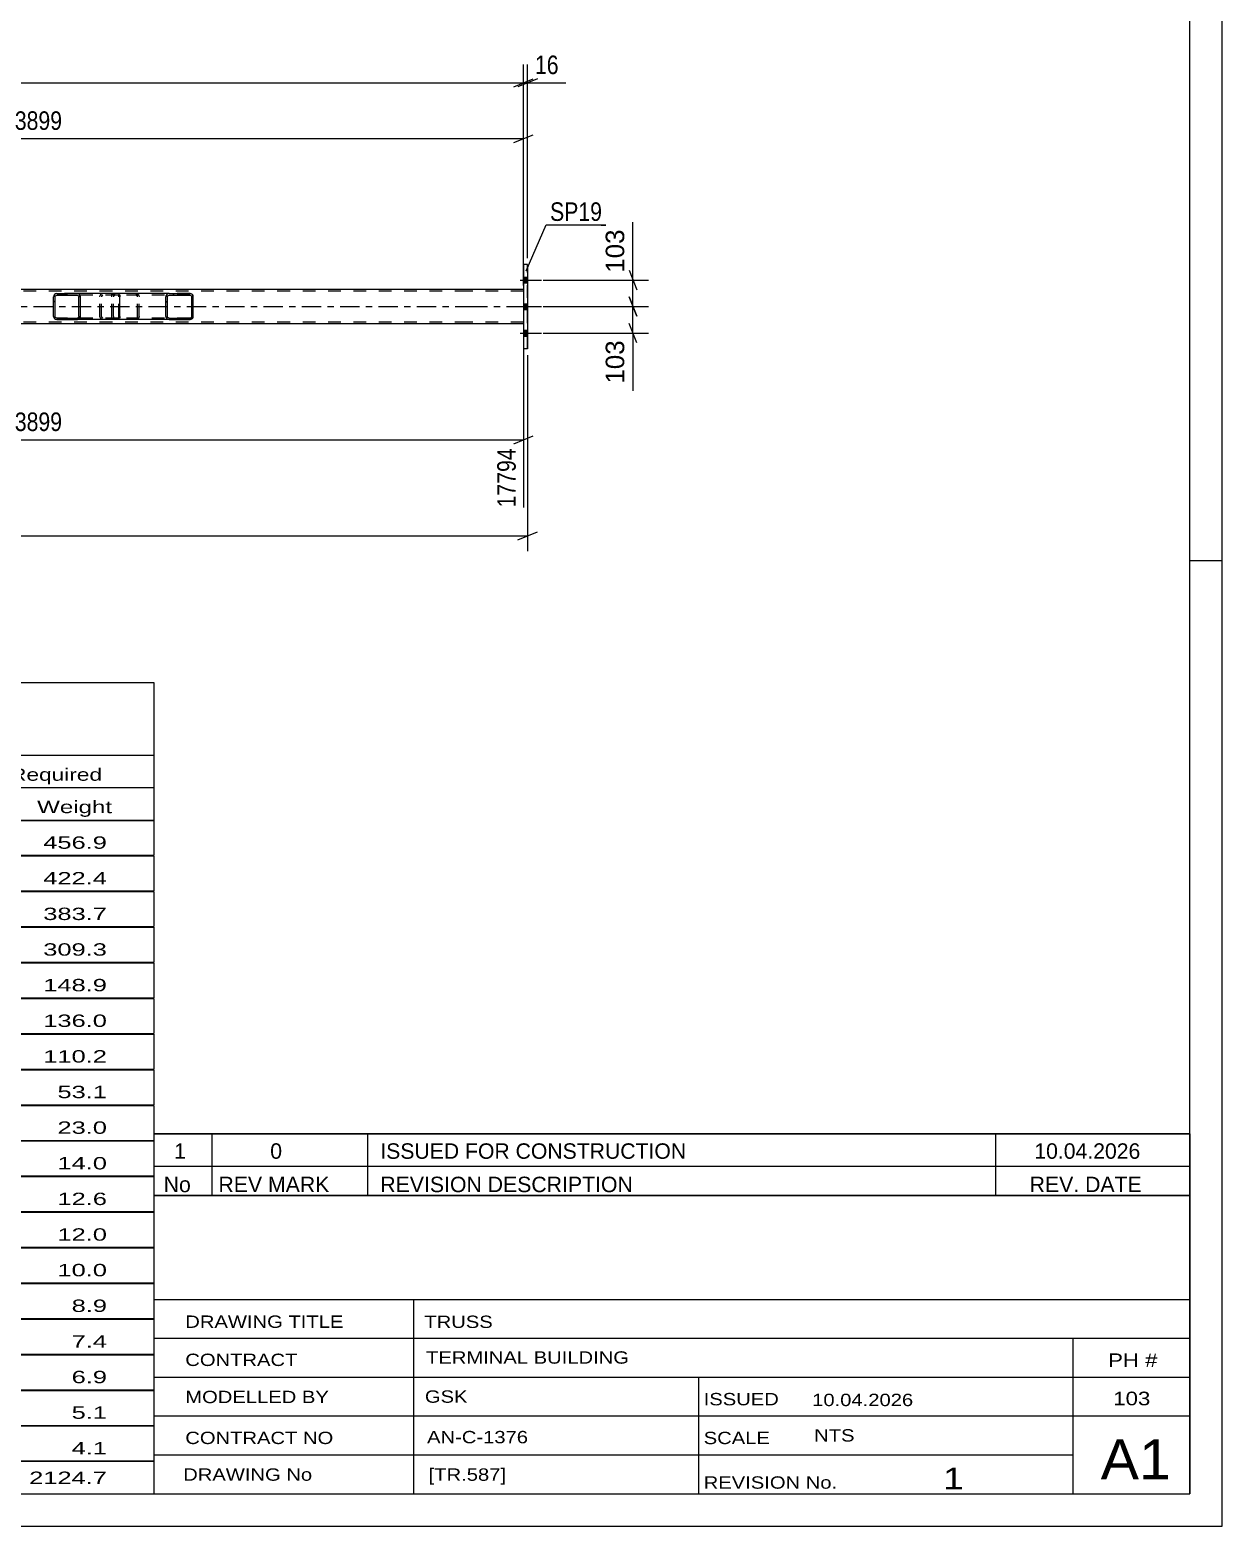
# Model space of a CAD drawing. Header units: millimetres. Extents: x -116 to 725, y -402 to 192.
# Drawn here: x 541.2 to 725.3, y -402.3 to -171.3 of the extents above; entities that cross this region are included whole.
import ezdxf

# ---------------------------------------------------------------- set-up
doc = ezdxf.new("R2010")
doc.units = ezdxf.units.MM
doc.linetypes.add('DXK_LINE_DOT2', pattern=[3.9198, 1.9599, -1.9599])
doc.linetypes.add('DXK_LINE_DOT3', pattern=[5.9187, 2.979, -0.9799, 0.9799, -0.9799])
doc.styles.add('Arial', font='ARIAL.TTF', dxfattribs={"height": 0.2})
doc.styles.add('Arial Narrow', font='ARIALN.TTF', dxfattribs={"height": 0.2})

# ---------------------------------------------------------------- blocks, each defined once
blk = doc.blocks.new('Unknown-203723422-1133')
at = {"color": 5, "linetype": 'Continuous'}
for p, q in [((725.28, -402.25), (725.28, 191.75)), ((720.28, -397.25), (720.28, 186.75)), ((725.28, -253.25), (720.28, -253.25)), ((-110.72, -397.25), (720.28, -397.25)), ((-115.72, -402.25), (725.28, -402.25))]:
    blk.add_line(p, q, dxfattribs=at)
blk = doc.blocks.new('Part-203723422-4000 - 3915')
at = {"linetype": 'Continuous'}
h = blk.add_hatch(dxfattribs=at)
h.set_pattern_fill('', scale=0.7, style=0, pattern_type=0)
h.set_pattern_definition([(45, (566.3636, -212.2849), (-1.57154, 1.57154), [])])
h.paths.add_polyline_path([(566.4, -212.47), (566.36, -212.28), (566.25, -212.13), (566.09, -212.03), (565.89, -211.99), (562.66, -211.99), (562.46, -212.03), (562.3, -212.13), (562.18, -212.28), (562.15, -212.47), (562.15, -215.51), (562.18, -215.69), (562.3, -215.85), (562.46, -215.95), (562.66, -215.99), (565.89, -215.99), (566.09, -215.95), (566.25, -215.85), (566.36, -215.69), (566.4, -215.51)])
h.paths.add_polyline_path([(566.13, -215.6), (566.07, -215.68), (565.99, -215.73), (565.89, -215.75), (562.66, -215.75), (562.56, -215.73), (562.48, -215.68), (562.42, -215.6), (562.4, -215.51), (562.4, -212.47), (562.42, -212.38), (562.48, -212.3), (562.56, -212.25), (562.66, -212.23), (565.89, -212.23), (565.99, -212.25), (566.07, -212.3), (566.13, -212.38), (566.15, -212.47), (566.15, -215.51)])
at = {"color": 7, "linetype": 'DXK_LINE_DOT2'}
for p, q in [((553.8, -212.47), (553.84, -212.28)), ((553.8, -215.51), (553.8, -212.47)), ((554.07, -212.38), (554.05, -212.47)), ((554.05, -215.51), (554.05, -212.47)), ((554.13, -212.3), (554.07, -212.38)), ((554.11, -212.03), (554.31, -211.99)), ((554.21, -212.25), (554.13, -212.3)), ((554.31, -212.23), (554.21, -212.25)), ((554.79, -211.99), (554.31, -211.99)), ((565.89, -212.23), (554.31, -212.23)), ((557.54, -211.99), (557.74, -212.03)), ((557.64, -212.25), (557.54, -212.23)), ((557.72, -212.3), (557.64, -212.25)), ((557.78, -212.38), (557.72, -212.3)), ((557.8, -212.47), (557.78, -212.38)), ((557.8, -215.51), (557.8, -212.47)), ((558.01, -212.28), (558.05, -212.47)), ((558.05, -215.51), (558.05, -212.47)), ((565.89, -211.99), (562.66, -211.99)), ((553.84, -215.69), (553.8, -215.51)), ((554.05, -215.51), (554.07, -215.6)), ((554.07, -215.6), (554.13, -215.68)), ((554.31, -215.99), (554.11, -215.95)), ((554.13, -215.68), (554.21, -215.73)), ((554.21, -215.73), (554.31, -215.75)), ((565.89, -215.75), (554.31, -215.75)), ((554.79, -215.99), (554.31, -215.99)), ((557.54, -215.75), (557.64, -215.73)), ((557.74, -215.95), (557.54, -215.99)), ((557.64, -215.73), (557.72, -215.68)), ((557.72, -215.68), (557.78, -215.6)), ((557.78, -215.6), (557.8, -215.51)), ((558.05, -215.51), (558.01, -215.69)), ((565.89, -215.99), (562.66, -215.99))]:
    blk.add_line(p, q, dxfattribs=at)
at = {"color": 2, "linetype": 'Continuous'}
for p, q in [((562.66, -211.99), (554.79, -211.99)), ((562.18, -212.28), (562.15, -212.47)), ((562.15, -215.51), (562.15, -212.47)), ((562.4, -212.47), (562.42, -212.38)), ((562.4, -215.51), (562.4, -212.47)), ((562.42, -212.38), (562.48, -212.3)), ((562.66, -211.99), (562.46, -212.03)), ((562.48, -212.3), (562.56, -212.25)), ((562.56, -212.25), (562.66, -212.23)), ((562.66, -211.99), (565.89, -211.99)), ((562.66, -212.23), (565.89, -212.23)), ((566.09, -212.03), (565.89, -211.99)), ((565.89, -212.23), (565.99, -212.25)), ((565.99, -212.25), (566.07, -212.3)), ((566.07, -212.3), (566.13, -212.38)), ((566.13, -212.38), (566.15, -212.47)), ((566.15, -215.51), (566.15, -212.47)), ((566.4, -212.47), (566.36, -212.28)), ((566.4, -215.51), (566.4, -212.47)), ((562.66, -215.99), (554.79, -215.99)), ((562.15, -215.51), (562.18, -215.69)), ((562.42, -215.6), (562.4, -215.51)), ((562.48, -215.68), (562.42, -215.6)), ((562.46, -215.95), (562.66, -215.99)), ((562.56, -215.73), (562.48, -215.68)), ((562.66, -215.75), (562.56, -215.73)), ((562.66, -215.75), (565.89, -215.75)), ((562.66, -215.99), (565.89, -215.99)), ((565.99, -215.73), (565.89, -215.75)), ((565.89, -215.99), (566.09, -215.95)), ((566.07, -215.68), (565.99, -215.73)), ((566.13, -215.6), (566.07, -215.68)), ((566.15, -215.51), (566.13, -215.6)), ((566.36, -215.69), (566.4, -215.51))]:
    blk.add_line(p, q, dxfattribs=at)
at = {"color": 7, "linetype": 'DXK_LINE_DOT2'}
for centre, start, end in [((554.29, -212.49), 110.7583, 155.68), ((557.56, -212.49), 24.32, 69.2417), ((554.29, -215.49), 204.32, 249.2417), ((557.56, -215.49), 290.7583, 335.68)]:
    blk.add_arc(centre, 0.496, start, end, dxfattribs=at)
at = {"color": 2, "linetype": 'Continuous'}
for centre, start, end in [((562.64, -212.49), 110.7583, 155.68), ((565.91, -212.49), 24.32, 69.2417), ((562.64, -215.49), 204.32, 249.2417), ((565.91, -215.49), 290.7583, 335.68)]:
    blk.add_arc(centre, 0.496, start, end, dxfattribs=at)
blk = doc.blocks.new('Part-203723422-3947 - 3915')
at = {"linetype": 'Continuous'}
h = blk.add_hatch(dxfattribs=at)
h.set_pattern_fill('', scale=0.7, style=0, pattern_type=0)
h.set_pattern_definition([(45, (548.953, -212.2849), (-1.57154, 1.57154), [])])
h.paths.add_polyline_path([(548.99, -212.47), (548.95, -212.28), (548.84, -212.13), (548.68, -212.03), (548.49, -211.99), (545.3, -211.99), (545.11, -212.03), (544.95, -212.13), (544.84, -212.28), (544.8, -212.47), (544.8, -215.51), (544.84, -215.69), (544.95, -215.85), (545.11, -215.95), (545.3, -215.99), (548.49, -215.99), (548.68, -215.95), (548.84, -215.85), (548.95, -215.69), (548.99, -215.51)])
h.paths.add_polyline_path([(548.72, -215.6), (548.67, -215.68), (548.58, -215.73), (548.49, -215.75), (545.3, -215.75), (545.21, -215.73), (545.13, -215.68), (545.07, -215.6), (545.05, -215.51), (545.05, -212.47), (545.07, -212.38), (545.13, -212.3), (545.21, -212.25), (545.3, -212.23), (548.49, -212.23), (548.58, -212.25), (548.67, -212.3), (548.72, -212.38), (548.74, -212.47), (548.74, -215.51)])
at = {"color": 2, "linetype": 'Continuous'}
for p, q in [((544.84, -212.28), (544.8, -212.47)), ((544.8, -215.51), (544.8, -212.47)), ((545.05, -212.47), (545.07, -212.38)), ((545.05, -215.51), (545.05, -212.47)), ((545.07, -212.38), (545.13, -212.3)), ((545.3, -211.99), (545.11, -212.03)), ((545.13, -212.3), (545.21, -212.25)), ((545.21, -212.25), (545.3, -212.23)), ((545.3, -211.99), (548.49, -211.99)), ((545.3, -212.23), (548.49, -212.23)), ((554.79, -211.99), (548.49, -211.99)), ((548.68, -212.03), (548.49, -211.99)), ((548.49, -212.23), (548.58, -212.25)), ((548.58, -212.25), (548.67, -212.3)), ((548.67, -212.3), (548.72, -212.38)), ((548.72, -212.38), (548.74, -212.47)), ((548.74, -215.51), (548.74, -212.47)), ((548.99, -212.47), (548.95, -212.28)), ((548.99, -215.51), (548.99, -212.47)), ((554.79, -211.99), (554.89, -212.03)), ((554.89, -212.03), (554.98, -212.13)), ((554.98, -212.13), (555.04, -212.28)), ((555.04, -212.28), (555.06, -212.47)), ((555.06, -215.51), (555.06, -212.47)), ((544.8, -215.51), (544.84, -215.69)), ((545.07, -215.6), (545.05, -215.51)), ((545.13, -215.68), (545.07, -215.6)), ((545.11, -215.95), (545.3, -215.99)), ((545.21, -215.73), (545.13, -215.68)), ((545.3, -215.75), (545.21, -215.73)), ((545.3, -215.75), (548.49, -215.75)), ((545.3, -215.99), (548.49, -215.99)), ((548.58, -215.73), (548.49, -215.75)), ((548.49, -215.99), (548.68, -215.95)), ((554.79, -215.99), (548.49, -215.99)), ((548.67, -215.68), (548.58, -215.73)), ((548.72, -215.6), (548.67, -215.68)), ((548.74, -215.51), (548.72, -215.6)), ((548.95, -215.69), (548.99, -215.51)), ((554.89, -215.95), (554.79, -215.99)), ((554.98, -215.85), (554.89, -215.95)), ((555.04, -215.69), (554.98, -215.85)), ((555.06, -215.51), (555.04, -215.69))]:
    blk.add_line(p, q, dxfattribs=at)
at = {"color": 7, "linetype": 'DXK_LINE_DOT2'}
for p, q in [((548.49, -211.99), (545.3, -211.99)), ((554.79, -212.23), (545.3, -212.23)), ((551.95, -212.47), (551.99, -212.28)), ((551.95, -215.51), (551.95, -212.47)), ((552.22, -212.38), (552.2, -212.47)), ((552.2, -215.51), (552.2, -212.47)), ((552.28, -212.3), (552.22, -212.38)), ((552.26, -212.03), (552.45, -211.99)), ((552.28, -212.3), (552.3, -212.28)), ((552.3, -212.28), (552.36, -212.25)), ((552.36, -212.25), (552.45, -212.23)), ((553.8, -212.23), (553.8, -211.99)), ((554.84, -212.25), (554.79, -212.23)), ((554.88, -212.3), (554.84, -212.25)), ((554.91, -212.38), (554.88, -212.3)), ((554.92, -212.47), (554.91, -212.38)), ((554.92, -215.51), (554.92, -212.47)), ((554.79, -215.75), (545.3, -215.75)), ((548.49, -215.99), (545.3, -215.99)), ((551.99, -215.69), (551.95, -215.51)), ((552.2, -215.51), (552.22, -215.6)), ((552.22, -215.6), (552.28, -215.68)), ((552.45, -215.99), (552.26, -215.95)), ((552.28, -215.68), (552.3, -215.69)), ((552.3, -215.69), (552.36, -215.73)), ((552.36, -215.73), (552.45, -215.75)), ((553.8, -215.99), (553.8, -215.75)), ((554.79, -215.75), (554.84, -215.73)), ((554.84, -215.73), (554.88, -215.68)), ((554.88, -215.68), (554.91, -215.6)), ((554.91, -215.6), (554.92, -215.51))]:
    blk.add_line(p, q, dxfattribs=at)
at = {"color": 2, "linetype": 'Continuous'}
for centre, start, end in [((545.29, -212.48), 111.1941, 156.1506), ((548.5, -212.48), 23.8494, 68.8059), ((545.29, -215.49), 203.8494, 248.8059), ((548.5, -215.49), 291.1941, 336.1506)]:
    blk.add_arc(centre, 0.492, start, end, dxfattribs=at)
at = {"color": 7, "linetype": 'DXK_LINE_DOT2'}
for centre, start, end in [((552.44, -212.48), 111.1941, 156.1506), ((552.44, -215.49), 203.8494, 248.8059)]:
    blk.add_arc(centre, 0.492, start, end, dxfattribs=at)
blk = doc.blocks.new('Part-203723422-3987 - 3915')
at = {"color": 2, "linetype": 'Continuous'}
for p, q in [((618.03, -207.49), (617.39, -207.49)), ((617.39, -207.49), (617.39, -220.49)), ((618.03, -207.49), (618.03, -220.49)), ((618.03, -220.49), (617.39, -220.49))]:
    blk.add_line(p, q, dxfattribs=at)
at = {"color": 7, "linetype": 'DXK_LINE_DOT2'}
for p, q in [((618.03, -220.49), (618.03, -207.49)), ((617.39, -211.49), (617.39, -220.49))]:
    blk.add_line(p, q, dxfattribs=at)
blk = doc.blocks.new('Bolt-203723422-4092 - 3915')
at = {"linetype": 'Continuous'}
for points in [[(618.03, -210.33), (618.03, -209.45), (617.39, -209.45), (617.39, -210.33)], [(618.03, -210.33), (618.03, -209.45), (617.39, -209.45), (617.39, -210.33)], [(618.03, -210.33), (618.03, -209.45), (617.39, -209.45), (617.39, -210.33)], [(618.03, -214.43), (618.03, -213.55), (617.39, -213.55), (617.39, -214.43)], [(618.03, -214.43), (618.03, -213.55), (617.39, -213.55), (617.39, -214.43)], [(618.03, -218.53), (618.03, -217.65), (617.39, -217.65), (617.39, -218.53)], [(618.03, -218.53), (618.03, -217.65), (617.39, -217.65), (617.39, -218.53)], [(618.03, -218.53), (618.03, -217.65), (617.39, -217.65), (617.39, -218.53)]]:
    blk.add_hatch(color=1, dxfattribs=at).paths.add_polyline_path(points)
at = {"color": 1, "linetype": 'Continuous'}
for p, q in [((616.87, -209.89), (620.19, -209.89)), ((616.87, -209.89), (620.19, -209.89)), ((616.87, -209.89), (620.19, -209.89)), ((617.39, -209.45), (618.03, -209.45)), ((617.39, -209.45), (618.03, -209.45)), ((617.39, -209.45), (618.03, -209.45)), ((617.39, -210.33), (618.03, -210.33)), ((617.39, -210.33), (618.03, -210.33)), ((617.39, -210.33), (618.03, -210.33)), ((616.87, -213.99), (620.19, -213.99)), ((616.87, -213.99), (620.19, -213.99)), ((617.39, -213.55), (618.03, -213.55)), ((617.39, -213.55), (618.03, -213.55)), ((617.39, -214.43), (618.03, -214.43)), ((617.39, -214.43), (618.03, -214.43)), ((616.87, -218.09), (620.19, -218.09)), ((616.87, -218.09), (620.19, -218.09)), ((616.87, -218.09), (620.19, -218.09)), ((617.39, -217.65), (618.03, -217.65)), ((617.39, -217.65), (618.03, -217.65)), ((617.39, -217.65), (618.03, -217.65)), ((617.39, -218.53), (618.03, -218.53)), ((617.39, -218.53), (618.03, -218.53)), ((617.39, -218.53), (618.03, -218.53))]:
    blk.add_line(p, q, dxfattribs=at)
blk = doc.blocks.new('Part-203723422-4214 - 3915')
at = {"color": 7, "linetype": 'DXK_LINE_DOT2'}
for p, q in [((608.77, -211.59), (-50.14, -211.59)), ((617.39, -211.59), (608.87, -211.59)), ((617.39, -211.35), (617.39, -216.63)), ((608.77, -216.39), (-50.14, -216.39)), ((617.39, -216.39), (608.87, -216.39)), ((617.39, -216.63), (617.39, -216.59))]:
    blk.add_line(p, q, dxfattribs=at)
at = {"color": 2, "linetype": 'Continuous'}
for p, q in [((608.77, -211.35), (472.78, -211.35)), ((617.39, -211.35), (608.87, -211.35)), ((608.77, -216.63), (472.78, -216.63)), ((617.39, -216.63), (608.87, -216.63))]:
    blk.add_line(p, q, dxfattribs=at)
at = {"color": 7, "linetype": 'DXK_LINE_DOT3'}
for p, q in [((-50.14, -213.99), (608.77, -213.99)), ((608.87, -213.99), (617.39, -213.99))]:
    blk.add_line(p, q, dxfattribs=at)
blk = doc.blocks.new('StraightDimension-203723422-4302 - 3915')
at = {"color": 7, "linetype": 'Continuous'}
for p, q in [((617.39, -206.49), (617.39, -176.6)), ((-58.76, -179.45), (617.39, -179.45)), ((615.89, -180.05), (618.89, -178.85))]:
    blk.add_line(p, q, dxfattribs=at)
blk = doc.blocks.new('StraightDimension-203723422-9009 - 3915')
at = {"color": 7, "linetype": 'Continuous'}
for p, q in [((620.43, -209.89), (636.7, -209.89)), ((633.7, -208.39), (634.9, -211.39)), ((634.3, -213.99), (634.3, -209.89)), ((634.9, -215.49), (633.7, -212.49)), ((620.43, -213.99), (636.7, -213.99))]:
    blk.add_line(p, q, dxfattribs=at)
at = {"color": 0}
blk.add_wipeout([(633.55, -201.49), (629.35, -201.49), (629.35, -209.36), (633.55, -209.36)], dxfattribs=at)
at = {"color": 7, "linetype": 'Continuous'}
blk.add_line((634.3, -209.89), (634.3, -200.97), dxfattribs=at)
blk.add_line((634.3, -209.89), (634.3, -200.97), dxfattribs=at)
at = {"color": 3, "style": 'Arial'}
blk.add_text('103', height=2.865, rotation=90.0002, dxfattribs=at).set_placement((632.95, -208.76))
blk = doc.blocks.new('StraightDimension-203723422-4258 - 3915')
at = {"color": 7, "linetype": 'Continuous'}
for p, q in [((467.58, -202.75), (467.58, -185.21)), ((617.39, -210.74), (617.39, -185.21)), ((469.08, -187.46), (466.08, -188.66)), ((467.58, -188.06), (617.39, -188.06)), ((615.89, -188.66), (618.89, -187.46))]:
    blk.add_line(p, q, dxfattribs=at)
at = {"color": 0}
blk.add_wipeout([(546.74, -187.31), (546.74, -183.11), (538.23, -183.11), (538.23, -187.31)], dxfattribs=at)
at = {"color": 3, "style": 'Arial Narrow'}
blk.add_text('3899', height=2.863, dxfattribs=at).set_placement((538.83, -186.71))
blk = doc.blocks.new('StraightDimension-203723422-4280 - 3915')
at = {"color": 7, "linetype": 'Continuous'}
for p, q in [((617.39, -217.63), (617.39, -244.99)), ((467.58, -226.03), (467.58, -244.99)), ((469.08, -233.95), (466.08, -235.15)), ((467.58, -234.55), (617.39, -234.55)), ((615.89, -235.15), (618.89, -233.95))]:
    blk.add_line(p, q, dxfattribs=at)
at = {"color": 0}
blk.add_wipeout([(546.74, -233.8), (546.74, -229.6), (538.23, -229.6), (538.23, -233.8)], dxfattribs=at)
at = {"color": 0, "linetype": 'Continuous'}
blk.add_wipeout([(616.79, -235.25), (612.59, -235.25), (612.59, -245.59), (616.79, -245.59)], dxfattribs=at)
at = {"color": 3, "style": 'Arial Narrow'}
blk.add_text('3899', height=2.863, dxfattribs=at).set_placement((538.83, -233.2))
at = {"color": 3, "linetype": 'Continuous', "style": 'Arial Narrow'}
blk.add_text('17794', height=2.863, rotation=90.0002, dxfattribs=at).set_placement((616.19, -244.99))
blk = doc.blocks.new('StraightDimension-203723422-4312 - 3915')
at = {"color": 7, "linetype": 'Continuous'}
for p, q in [((617.39, -206.49), (617.39, -176.6)), ((618.03, -206.49), (618.03, -176.6)), ((615.89, -180.05), (618.89, -178.85)), ((619.53, -178.85), (616.53, -180.05)), ((617.39, -179.45), (618.03, -179.45))]:
    blk.add_line(p, q, dxfattribs=at)
at = {"color": 0}
blk.add_wipeout([(623.41, -178.7), (623.41, -174.5), (618.56, -174.5), (618.56, -178.7)], dxfattribs=at)
at = {"color": 7, "linetype": 'Continuous'}
blk.add_line((618.03, -179.45), (623.94, -179.45), dxfattribs=at)
blk.add_line((618.03, -179.45), (623.94, -179.45), dxfattribs=at)
at = {"color": 3, "style": 'Arial Narrow'}
blk.add_text('16', height=2.863, dxfattribs=at).set_placement((619.16, -178.1))
blk = doc.blocks.new('StraightDimension-203723422-4323 - 3915')
at = {"color": 7, "linetype": 'Continuous'}
for p, q in [((618.03, -221.49), (618.03, -251.77)), ((-59.4, -249.37), (618.03, -249.37)), ((616.53, -249.97), (619.53, -248.77))]:
    blk.add_line(p, q, dxfattribs=at)
blk = doc.blocks.new('StraightDimension-203723422-9007 - 3915')
at = {"color": 7, "linetype": 'Continuous'}
for p, q in [((633.7, -212.49), (634.9, -215.49)), ((620.43, -213.99), (636.7, -213.99)), ((634.3, -218.09), (634.3, -213.99)), ((634.9, -219.59), (633.7, -216.59)), ((620.43, -218.09), (636.7, -218.09))]:
    blk.add_line(p, q, dxfattribs=at)
at = {"color": 0}
blk.add_wipeout([(633.55, -218.61), (629.35, -218.61), (629.35, -226.48), (633.55, -226.48)], dxfattribs=at)
at = {"color": 7, "linetype": 'Continuous'}
blk.add_line((634.3, -218.09), (634.3, -227.01), dxfattribs=at)
blk.add_line((634.3, -218.09), (634.3, -227.01), dxfattribs=at)
at = {"color": 3, "style": 'Arial'}
blk.add_text('103', height=2.865, rotation=90.0002, dxfattribs=at).set_placement((632.95, -225.88))
blk = doc.blocks.new('Unknown-203723422-18059')
at = {"color": 7, "linetype": 'Continuous'}
for p, q in [((400.28, -272), (560.28, -272)), ((400.28, -283.25), (400.28, -272)), ((560.28, -272), (560.28, -283.25)), ((400.28, -283.25), (560.28, -283.25)), ((400.28, -283.25), (400.28, -288.25)), ((560.28, -283.25), (560.28, -288.25)), ((400.28, -288.25), (560.28, -288.25)), ((400.28, -288.25), (400.28, -293.25)), ((424.28, -288.25), (424.28, -293.25)), ((459.78, -288.25), (459.78, -293.25)), ((485.78, -288.25), (485.78, -293.25)), ((498.78, -288.25), (498.78, -293.25)), ((516.28, -288.25), (516.28, -293.25)), ((538.28, -288.25), (538.28, -293.25)), ((560.28, -288.25), (560.28, -293.25)), ((400.28, -293.25), (560.28, -293.25)), ((400.28, -293.3), (400.28, -298.7)), ((400.28, -293.3), (560.28, -293.3)), ((424.28, -293.25), (424.28, -298.75)), ((459.78, -293.25), (459.78, -298.75)), ((485.78, -293.25), (485.78, -298.75)), ((498.78, -293.25), (498.78, -298.75)), ((516.28, -293.25), (516.28, -298.75)), ((538.28, -293.25), (538.28, -298.75)), ((560.28, -293.3), (560.28, -298.7)), ((400.28, -298.7), (560.28, -298.7)), ((400.28, -298.8), (400.28, -304.2)), ((400.28, -298.8), (560.28, -298.8)), ((424.28, -298.75), (424.28, -304.25)), ((459.78, -298.75), (459.78, -304.25)), ((485.78, -298.75), (485.78, -304.25)), ((498.78, -298.75), (498.78, -304.25)), ((516.28, -298.75), (516.28, -304.25)), ((538.28, -298.75), (538.28, -304.25)), ((560.28, -298.8), (560.28, -304.2)), ((400.28, -304.2), (560.28, -304.2)), ((400.28, -304.3), (400.28, -309.7)), ((400.28, -304.3), (560.28, -304.3)), ((424.28, -304.25), (424.28, -309.75)), ((459.78, -304.25), (459.78, -309.75)), ((485.78, -304.25), (485.78, -309.75)), ((498.78, -304.25), (498.78, -309.75)), ((516.28, -304.25), (516.28, -309.75)), ((538.28, -304.25), (538.28, -309.75)), ((560.28, -304.3), (560.28, -309.7)), ((400.28, -309.7), (560.28, -309.7)), ((400.28, -309.8), (400.28, -315.2)), ((400.28, -309.8), (560.28, -309.8)), ((424.28, -309.75), (424.28, -315.25)), ((459.78, -309.75), (459.78, -315.25)), ((485.78, -309.75), (485.78, -315.25)), ((498.78, -309.75), (498.78, -315.25)), ((516.28, -309.75), (516.28, -315.25)), ((538.28, -309.75), (538.28, -315.25)), ((560.28, -309.8), (560.28, -315.2)), ((400.28, -315.2), (560.28, -315.2)), ((400.28, -315.3), (400.28, -320.7)), ((400.28, -315.3), (560.28, -315.3)), ((424.28, -315.25), (424.28, -320.75)), ((459.78, -315.25), (459.78, -320.75)), ((485.78, -315.25), (485.78, -320.75)), ((498.78, -315.25), (498.78, -320.75)), ((516.28, -315.25), (516.28, -320.75)), ((538.28, -315.25), (538.28, -320.75)), ((560.28, -315.3), (560.28, -320.7)), ((400.28, -320.7), (560.28, -320.7)), ((400.28, -320.8), (400.28, -326.2)), ((400.28, -320.8), (560.28, -320.8)), ((424.28, -320.75), (424.28, -326.25)), ((459.78, -320.75), (459.78, -326.25)), ((485.78, -320.75), (485.78, -326.25)), ((498.78, -320.75), (498.78, -326.25)), ((516.28, -320.75), (516.28, -326.25)), ((538.28, -320.75), (538.28, -326.25)), ((560.28, -320.8), (560.28, -326.2)), ((400.28, -326.2), (560.28, -326.2)), ((400.28, -326.3), (400.28, -331.7)), ((400.28, -326.3), (560.28, -326.3)), ((424.28, -326.25), (424.28, -331.75)), ((459.78, -326.25), (459.78, -331.75)), ((485.78, -326.25), (485.78, -331.75)), ((498.78, -326.25), (498.78, -331.75)), ((516.28, -326.25), (516.28, -331.75)), ((538.28, -326.25), (538.28, -331.75)), ((560.28, -326.3), (560.28, -331.7)), ((400.28, -331.7), (560.28, -331.7)), ((400.28, -331.8), (400.28, -337.2)), ((400.28, -331.8), (560.28, -331.8)), ((424.28, -331.75), (424.28, -337.25)), ((459.78, -331.75), (459.78, -337.25)), ((485.78, -331.75), (485.78, -337.25)), ((498.78, -331.75), (498.78, -337.25)), ((516.28, -331.75), (516.28, -337.25)), ((538.28, -331.75), (538.28, -337.25)), ((560.28, -331.8), (560.28, -337.2)), ((400.28, -337.2), (560.28, -337.2)), ((400.28, -337.3), (400.28, -342.7)), ((400.28, -337.3), (560.28, -337.3)), ((424.28, -337.25), (424.28, -342.75)), ((459.78, -337.25), (459.78, -342.75)), ((485.78, -337.25), (485.78, -342.75)), ((498.78, -337.25), (498.78, -342.75)), ((516.28, -337.25), (516.28, -342.75)), ((538.28, -337.25), (538.28, -342.75)), ((560.28, -337.3), (560.28, -342.7)), ((400.28, -342.7), (560.28, -342.7)), ((400.28, -342.8), (400.28, -348.2)), ((400.28, -342.8), (560.28, -342.8)), ((424.28, -342.75), (424.28, -348.25)), ((459.78, -342.75), (459.78, -348.25)), ((485.78, -342.75), (485.78, -348.25)), ((498.78, -342.75), (498.78, -348.25)), ((516.28, -342.75), (516.28, -348.25)), ((538.28, -342.75), (538.28, -348.25)), ((560.28, -342.8), (560.28, -348.2)), ((400.28, -348.2), (560.28, -348.2)), ((400.28, -348.3), (400.28, -353.7)), ((400.28, -348.3), (560.28, -348.3)), ((424.28, -348.25), (424.28, -353.75)), ((459.78, -348.25), (459.78, -353.75)), ((485.78, -348.25), (485.78, -353.75)), ((498.78, -348.25), (498.78, -353.75)), ((516.28, -348.25), (516.28, -353.75)), ((538.28, -348.25), (538.28, -353.75)), ((560.28, -348.3), (560.28, -353.7)), ((400.28, -353.7), (560.28, -353.7)), ((400.28, -353.8), (400.28, -359.2)), ((400.28, -353.8), (560.28, -353.8)), ((424.28, -353.75), (424.28, -359.25)), ((459.78, -353.75), (459.78, -359.25)), ((485.78, -353.75), (485.78, -359.25)), ((498.78, -353.75), (498.78, -359.25)), ((516.28, -353.75), (516.28, -359.25)), ((538.28, -353.75), (538.28, -359.25)), ((560.28, -353.8), (560.28, -359.2)), ((400.28, -359.2), (560.28, -359.2)), ((400.28, -359.3), (400.28, -364.7)), ((400.28, -359.3), (560.28, -359.3)), ((424.28, -359.25), (424.28, -364.75)), ((459.78, -359.25), (459.78, -364.75)), ((485.78, -359.25), (485.78, -364.75)), ((498.78, -359.25), (498.78, -364.75)), ((516.28, -359.25), (516.28, -364.75)), ((538.28, -359.25), (538.28, -364.75)), ((560.28, -359.3), (560.28, -364.7)), ((400.28, -364.7), (560.28, -364.7)), ((400.28, -364.8), (400.28, -370.2)), ((400.28, -364.8), (560.28, -364.8)), ((424.28, -364.75), (424.28, -370.25)), ((459.78, -364.75), (459.78, -370.25)), ((485.78, -364.75), (485.78, -370.25)), ((498.78, -364.75), (498.78, -370.25)), ((516.28, -364.75), (516.28, -370.25)), ((538.28, -364.75), (538.28, -370.25)), ((560.28, -364.8), (560.28, -370.2)), ((400.28, -370.2), (560.28, -370.2)), ((400.28, -370.3), (400.28, -375.7)), ((400.28, -370.3), (560.28, -370.3)), ((424.28, -370.25), (424.28, -375.75)), ((459.78, -370.25), (459.78, -375.75)), ((485.78, -370.25), (485.78, -375.75)), ((498.78, -370.25), (498.78, -375.75)), ((516.28, -370.25), (516.28, -375.75)), ((538.28, -370.25), (538.28, -375.75)), ((560.28, -370.3), (560.28, -375.7)), ((400.28, -375.7), (560.28, -375.7)), ((400.28, -375.8), (400.28, -381.2)), ((400.28, -375.8), (560.28, -375.8)), ((424.28, -375.75), (424.28, -381.25)), ((459.78, -375.75), (459.78, -381.25)), ((485.78, -375.75), (485.78, -381.25)), ((498.78, -375.75), (498.78, -381.25)), ((516.28, -375.75), (516.28, -381.25)), ((538.28, -375.75), (538.28, -381.25)), ((560.28, -375.8), (560.28, -381.2)), ((400.28, -381.2), (560.28, -381.2)), ((400.28, -381.3), (400.28, -386.7)), ((400.28, -381.3), (560.28, -381.3)), ((424.28, -381.25), (424.28, -386.75)), ((459.78, -381.25), (459.78, -386.75)), ((485.78, -381.25), (485.78, -386.75)), ((498.78, -381.25), (498.78, -386.75)), ((516.28, -381.25), (516.28, -386.75)), ((538.28, -381.25), (538.28, -386.75)), ((560.28, -381.3), (560.28, -386.7)), ((400.28, -386.7), (560.28, -386.7)), ((400.28, -386.8), (400.28, -392.2)), ((400.28, -386.8), (560.28, -386.8)), ((424.28, -386.75), (424.28, -392.25)), ((459.78, -386.75), (459.78, -392.25)), ((485.78, -386.75), (485.78, -392.25)), ((498.78, -386.75), (498.78, -392.25)), ((516.28, -386.75), (516.28, -392.25)), ((538.28, -386.75), (538.28, -392.25)), ((560.28, -386.8), (560.28, -392.2)), ((400.28, -392.2), (560.28, -392.2)), ((400.28, -392.25), (560.28, -392.25)), ((400.28, -392.25), (400.28, -397.25)), ((516.28, -392.25), (516.28, -397.25)), ((538.28, -392.25), (538.28, -397.25)), ((560.28, -392.25), (560.28, -397.25)), ((400.28, -397.25), (560.28, -397.25))]:
    blk.add_line(p, q, dxfattribs=at)
at = {"color": 7, "style": 'Arial Narrow'}
for s, height, width, p in [('GENERAL NOTES & WELD DETAILS :', 2.8633, 1.4, (401.43, -279.69)), ('REFER TYP DRAWING TYP-01', 1.9089, 1.6, (484.98, -279.59)), ("MATERIAL LIST FOR ASSEMBLY MK'D", 1.9089, 1.6, (401.43, -287.19)), ('TR587', 1.909, 1.794707, (494.18, -287.28)), ('1', 1.91, 1.794707, (522.36, -287.19)), ('No. Required', 1.9089, 1.6, (531.69, -287.19)), ('Mark', 1.909, 1.7, (401.61, -292.25)), ('Profile', 1.909, 1.7, (434.69, -292.25)), ('Material', 1.909, 1.7, (464.82, -292.19)), ('No.', 1.909, 1.7, (489.78, -292.19)), ('Length', 1.909, 1.7, (500.28, -292.19)), ('Area', 1.909, 1.7, (522.78, -292.19)), ('Weight', 1.909, 1.7, (542.28, -292.19))]:
    blk.add_text(s, height=height, dxfattribs=dict(at, width=width)).set_placement(p)
at = {"color": 7, "linetype": 'Continuous', "style": 'Arial Narrow'}
for s, height, width, p in [('M182', 1.909, 1.794707, (401.78, -297.69)), ('SHS100*6', 1.909, 1.794707, (426.28, -297.69)), ('E350', 1.909, 1.794707, (466.02, -297.69)), ('8', 1.91, 1.794707, (490.13, -297.69)), ('3261', 1.909, 1.794707, (502.86, -297.69)), ('1.3', 1.909, 1.794707, (526.6, -297.69)), ('456.9', 1.909, 1.794707, (543.23, -297.69)), ('BC191', 1.909, 1.794707, (401.78, -303.19)), ('SHS132*6', 1.909, 1.794707, (426.28, -303.19)), ('E350', 1.909, 1.794707, (466.02, -303.19)), ('1', 1.91, 1.794707, (490.13, -303.19)), ('17794', 1.909, 1.794707, (500.67, -303.19)), ('9.4', 1.909, 1.794707, (526.6, -303.19)), ('422.4', 1.909, 1.794707, (543.23, -303.19)), ('M177', 1.909, 1.794707, (401.78, -308.69)), ('SHS100*6', 1.909, 1.794707, (426.28, -308.69)), ('E350', 1.909, 1.794707, (466.02, -308.69)), ('7', 1.91, 1.794707, (490.13, -308.69)), ('3167', 1.909, 1.794707, (502.86, -308.69)), ('1.2', 1.909, 1.794707, (526.6, -308.69)), ('383.7', 1.909, 1.794707, (543.23, -308.69)), ('TR587', 1.909, 1.794707, (401.78, -314.19)), ('SHS100*6', 1.909, 1.794707, (426.28, -314.19)), ('E350', 1.909, 1.794707, (466.02, -314.19)), ('1', 1.91, 1.794707, (490.13, -314.19)), ('17465', 1.909, 1.794707, (500.67, -314.19)), ('7.0', 1.909, 1.794707, (526.6, -314.19)), ('309.3', 1.909, 1.794707, (543.23, -314.19)), ('PL761', 1.909, 1.794707, (401.78, -319.69)), ('PL12*300', 1.909, 1.794707, (426.28, -319.69)), ('E350', 1.909, 1.794707, (466.02, -319.69)), ('17', 1.909, 1.794707, (489.04, -319.69)), ('310', 1.909, 1.794707, (505.05, -319.69)), ('0.2', 1.909, 1.794707, (526.6, -319.69)), ('148.9', 1.909, 1.794707, (543.23, -319.69)), ('SP20', 1.909, 1.794707, (401.78, -325.19)), ('PL20*380', 1.909, 1.794707, (426.28, -325.19)), ('E350', 1.909, 1.794707, (466.02, -325.19)), ('6', 1.91, 1.794707, (490.13, -325.19)), ('380', 1.909, 1.794707, (505.05, -325.19)), ('0.3', 1.909, 1.794707, (526.6, -325.19)), ('136.0', 1.909, 1.794707, (543.23, -325.19)), ('M1454', 1.909, 1.794707, (401.78, -330.69)), ('RHS100*100*6', 1.9089, 1.794707, (426.28, -330.69)), ('E350', 1.909, 1.794707, (466.02, -330.69)), ('17', 1.909, 1.794707, (489.04, -330.69)), ('366', 1.909, 1.794707, (505.05, -330.69)), ('0.1', 1.909, 1.794707, (526.6, -330.69)), ('110.2', 1.909, 1.794707, (543.23, -330.69)), ('SP19', 1.909, 1.794707, (401.78, -336.19)), ('PL16*325', 1.909, 1.794707, (426.28, -336.19)), ('E350', 1.909, 1.794707, (466.02, -336.19)), ('4', 1.91, 1.794707, (490.13, -336.19)), ('325', 1.909, 1.794707, (505.05, -336.19)), ('0.2', 1.909, 1.794707, (526.6, -336.19)), ('53.1', 1.909, 1.794707, (545.42, -336.19)), ('PL168', 1.909, 1.794707, (401.78, -341.69)), ('PL12*334', 1.909, 1.794707, (426.28, -341.69)), ('E350', 1.909, 1.794707, (466.02, -341.69)), ('2', 1.91, 1.794707, (490.13, -341.69)), ('392', 1.909, 1.794707, (505.05, -341.69)), ('0.3', 1.909, 1.794707, (526.6, -341.69)), ('23.0', 1.909, 1.794707, (545.42, -341.69)), ('TB74', 1.909, 1.794707, (401.78, -347.19)), ('RHS150*110*6', 1.9089, 1.794707, (426.28, -347.19)), ('E350', 1.909, 1.794707, (466.02, -347.19)), ('3', 1.91, 1.794707, (490.13, -347.19)), ('200', 1.909, 1.794707, (505.05, -347.19)), ('0.1', 1.909, 1.794707, (526.6, -347.19)), ('14.0', 1.909, 1.794707, (545.42, -347.19)), ('TB48', 1.909, 1.794707, (401.78, -352.69)), ('RHS150*110*6', 1.9089, 1.794707, (426.28, -352.69)), ('E350', 1.909, 1.794707, (466.02, -352.69)), ('3', 1.91, 1.794707, (490.13, -352.69)), ('180', 1.909, 1.794707, (505.05, -352.69)), ('0.1', 1.909, 1.794707, (526.6, -352.69)), ('12.6', 1.909, 1.794707, (545.42, -352.69)), ('PL538', 1.909, 1.794707, (401.78, -358.19)), ('PL10*150', 1.909, 1.794707, (426.28, -358.19)), ('E350', 1.909, 1.794707, (466.02, -358.19)), ('6', 1.91, 1.794707, (490.13, -358.19)), ('170', 1.909, 1.794707, (505.05, -358.19)), ('0.1', 1.909, 1.794707, (526.6, -358.19)), ('12.0', 1.909, 1.794707, (545.42, -358.19)), ('ST33', 1.909, 1.794707, (401.78, -363.69)), ('PL8*100', 1.909, 1.794707, (426.28, -363.69)), ('E350', 1.909, 1.794707, (466.02, -363.69)), ('24', 1.909, 1.794707, (489.04, -363.69)), ('135', 1.909, 1.794707, (505.05, -363.69)), ('0.0', 1.909, 1.794707, (526.6, -363.69)), ('10.0', 1.909, 1.794707, (545.42, -363.69)), ('ST32', 1.909, 1.794707, (401.78, -369.19)), ('PL8*100', 1.909, 1.794707, (426.28, -369.19)), ('E350', 1.909, 1.794707, (466.02, -369.19)), ('24', 1.909, 1.794707, (489.04, -369.19)), ('121', 1.909, 1.794707, (505.05, -369.19)), ('0.0', 1.909, 1.794707, (526.6, -369.19)), ('8.9', 1.909, 1.794707, (547.61, -369.19)), ('PL100', 1.909, 1.794707, (401.78, -374.69)), ('PL10*120', 1.909, 1.794707, (426.28, -374.69)), ('E350', 1.909, 1.794707, (466.02, -374.69)), ('2', 1.91, 1.794707, (490.13, -374.69)), ('392', 1.909, 1.794707, (505.05, -374.69)), ('0.1', 1.909, 1.794707, (526.6, -374.69)), ('7.4', 1.909, 1.794707, (547.61, -374.69)), ('M1524', 1.909, 1.794707, (401.78, -380.19)), ('RHS100*100*6', 1.9089, 1.794707, (426.28, -380.19)), ('E350', 1.909, 1.794707, (466.02, -380.19)), ('1', 1.91, 1.794707, (490.13, -380.19)), ('390', 1.909, 1.794707, (505.05, -380.19)), ('0.2', 1.909, 1.794707, (526.6, -380.19)), ('6.9', 1.909, 1.794707, (547.61, -380.19)), ('PL163', 1.909, 1.794707, (401.78, -385.69)), ('PL12*168', 1.909, 1.794707, (426.28, -385.69)), ('E350', 1.909, 1.794707, (466.02, -385.69)), ('2', 1.91, 1.794707, (490.13, -385.69)), ('220', 1.909, 1.794707, (505.05, -385.69)), ('0.1', 1.909, 1.794707, (526.6, -385.69)), ('5.1', 1.909, 1.794707, (547.61, -385.69)), ('PL164', 1.909, 1.794707, (401.78, -391.19)), ('PL10*120', 1.909, 1.794707, (426.28, -391.19)), ('E350', 1.909, 1.794707, (466.02, -391.19)), ('2', 1.91, 1.794707, (490.13, -391.19)), ('220', 1.909, 1.794707, (505.05, -391.19)), ('0.1', 1.909, 1.794707, (526.6, -391.19)), ('4.1', 1.909, 1.794707, (547.61, -391.19)), ('Total', 1.909, 1.7, (502.61, -395.75)), ('47.0', 1.909, 1.794707, (523.92, -395.75)), ('2124.7', 1.909, 1.794707, (541.05, -395.75))]:
    blk.add_text(s, height=height, dxfattribs=dict(at, width=width)).set_placement(p)
blk = doc.blocks.new('Unknown-203723422-18058')
at = {"color": 7, "linetype": 'Continuous'}
for p, q in [((560.28, -351.2), (560.28, -397.25)), ((560.28, -351.2), (720.28, -351.2)), ((720.28, -351.25), (720.28, -397.25)), ((560.28, -367.25), (720.28, -367.25)), ((600.42, -367.25), (600.42, -397.25)), ((560.28, -373.25), (720.28, -373.25)), ((702.28, -397.2), (702.28, -373.2)), ((560.28, -379.25), (720.28, -379.25)), ((644.42, -379.25), (644.42, -397.25)), ((560.28, -385.25), (720.28, -385.25)), ((560.28, -391.25), (702.28, -391.25)), ((560.28, -397.25), (720.28, -397.25))]:
    blk.add_line(p, q, dxfattribs=at)
at = {"color": 7, "style": 'Arial Narrow'}
for s, height, width, p in [('DRAWING TITLE', 1.9089, 1.425378, (565.16, -371.65)), ('TRUSS', 1.909, 1.425378, (602.08, -371.67)), ('CONTRACT', 1.909, 1.425378, (565.16, -377.54)), ('TERMINAL BUILDING', 1.9089, 1.425378, (602.34, -377.18)), ('MODELLED BY', 1.9089, 1.425378, (565.16, -383.27)), ('GSK', 1.909, 1.425378, (602.16, -383.21)), ('ISSUED', 1.909, 1.425378, (645.22, -383.61)), ('10.04.2026', 1.909, 1.425378, (661.97, -383.73)), ('CONTRACT NO', 1.9089, 1.425378, (565.16, -389.59)), ('AN-C-1376', 1.909, 1.425378, (602.5, -389.47)), ('SCALE', 1.909, 1.425378, (645.22, -389.6)), ('A1', 6.204, 1.25, (706.52, -395.05)), ('DRAWING No', 1.909, 1.425378, (564.84, -395.25)), ('[TR.587]', 1.909, 1.425378, (602.74, -395.26)), ('REVISION No.', 1.9089, 1.425378, (645.22, -396.48)), ('1', 3.34, 1.5, (682.19, -396.57))]:
    blk.add_text(s, height=height, dxfattribs=dict(at, width=width)).set_placement(p)
at = {"color": 7, "linetype": 'Continuous', "style": 'Arial Narrow'}
for s, height, width, p in [('PH #', 2.1, 1.42538, (707.68, -377.7)), ('103', 2.1, 1.42538, (708.47, -383.6)), ('NTS', 1.909, 1.425378, (662.28, -389.2))]:
    blk.add_text(s, height=height, dxfattribs=dict(at, width=width)).set_placement(p)
blk = doc.blocks.new('Unknown-203723422-18061')
at = {"color": 7, "linetype": 'Continuous'}
for p, q in [((560.28, -341.7), (720.28, -341.7)), ((720.28, -341.7), (560.28, -341.7)), ((560.28, -341.7), (560.28, -346.7)), ((569.28, -341.7), (569.28, -346.7)), ((593.28, -341.7), (593.28, -346.7)), ((690.28, -341.7), (690.28, -346.7)), ((720.28, -341.7), (720.28, -346.7)), ((560.28, -346.7), (720.28, -346.7)), ((560.28, -346.7), (560.28, -351.2)), ((560.28, -346.7), (720.28, -346.7)), ((569.28, -346.7), (569.28, -351.2)), ((593.28, -346.7), (593.28, -351.2)), ((690.28, -346.7), (690.28, -351.2)), ((720.28, -346.7), (720.28, -351.2)), ((720.28, -351.2), (560.28, -351.2))]:
    blk.add_line(p, q, dxfattribs=at)
at = {"color": 7, "linetype": 'Continuous', "style": 'Arial Narrow'}
for s, height, width, p in [('1', 2.39, 1.196471, (563.44, -345.55)), ('0', 2.39, 1.196471, (578.28, -345.55)), ('ISSUED FOR CONSTRUCTION', 2.3861, 1.196471, (595.28, -345.55)), ('10.04.2026', 2.386, 1.196471, (696.28, -345.55)), ('No', 2.386, 1.2, (561.82, -350.7)), ('REV MARK', 2.386, 1.2, (570.28, -350.7)), ('REVISION DESCRIPTION', 2.3861, 1.2, (595.28, -350.7)), ('REV. DATE', 2.386, 1.2, (695.56, -350.7))]:
    blk.add_text(s, height=height, dxfattribs=dict(at, width=width)).set_placement(p)
blk = doc.blocks.new('Mark-203723422-3983 - 3915')
at = {"color": 0}
blk.add_wipeout([(629.53, -200.76), (629.53, -197.76), (621.49, -197.76), (621.49, -200.76)], dxfattribs=at)
blk.add_wipeout([(629.53, -200.76), (629.53, -197.76), (621.49, -197.76), (621.49, -200.76)], dxfattribs=at)
at = {"color": 30, "linetype": 'Continuous'}
for p, q in [((617.8, -208.45), (620.89, -201.36)), ((620.89, -201.36), (630.13, -201.36))]:
    blk.add_line(p, q, dxfattribs=at)
at = {"color": 3, "style": 'Arial Narrow'}
blk.add_text('SP19', height=2.863, dxfattribs=at).set_placement((621.49, -200.76))

msp = doc.modelspace()

# ---------------------------------------------------------------- block references
for name in ['Unknown-203723422-1133', 'Part-203723422-3987 - 3915', 'Bolt-203723422-4092 - 3915', 'Part-203723422-4214 - 3915', 'Part-203723422-3947 - 3915', 'Part-203723422-4000 - 3915', 'Unknown-203723422-18059', 'Unknown-203723422-18061', 'Unknown-203723422-18058']:
    msp.add_blockref(name, (0, 0))

# ---------------------------------------------------------------- next in the draw order: block references
for name in ['StraightDimension-203723422-4302 - 3915', 'StraightDimension-203723422-9009 - 3915', 'StraightDimension-203723422-4280 - 3915']:
    msp.add_blockref(name, (0, 0))

# ---------------------------------------------------------------- next in the draw order: block references
for name in ['StraightDimension-203723422-4258 - 3915', 'StraightDimension-203723422-4323 - 3915']:
    msp.add_blockref(name, (0, 0))

# ---------------------------------------------------------------- next in the draw order: block references
for name in ['StraightDimension-203723422-4312 - 3915', 'StraightDimension-203723422-9007 - 3915']:
    msp.add_blockref(name, (0, 0))

# ---------------------------------------------------------------- next in the draw order: block references
msp.add_blockref('Mark-203723422-3983 - 3915', (0, 0))

doc.saveas('drawing.dxf')
